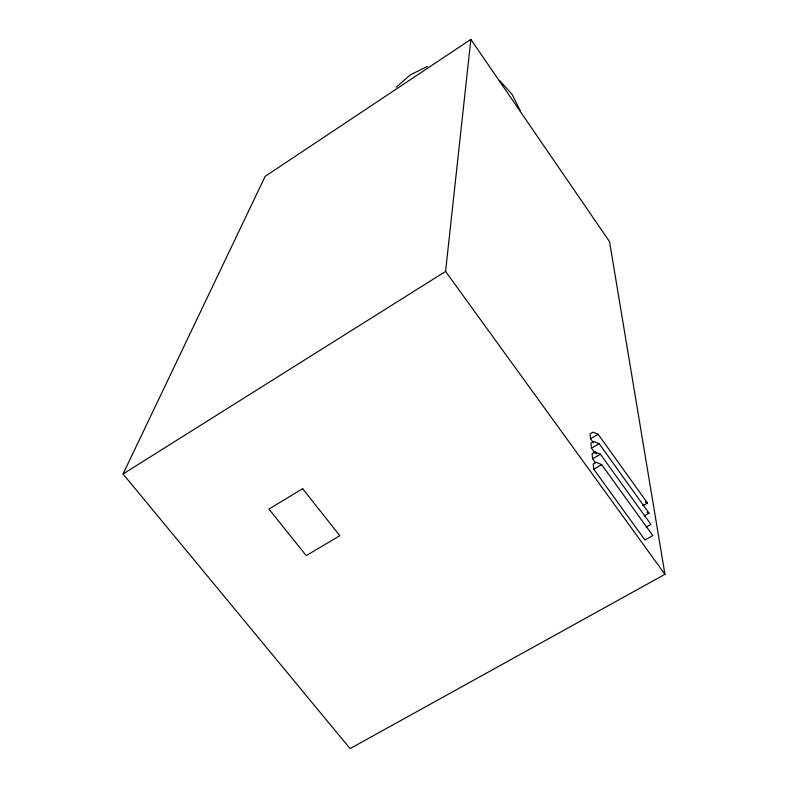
<?xml version="1.0" encoding="UTF-8"?>
<svg xmlns="http://www.w3.org/2000/svg" width="788" height="788" viewBox="0 0 788 788"><rect width="100%" height="100%" fill="white"/><g stroke="black" fill="none" stroke-linecap="round" stroke-linejoin="round"><path stroke-width="1.18" d="M664.944 574.324L445.584 271.436L470.869 39.4L265.123 176.394L123.056 473.992L350.079 748.6L664.944 574.324L609.528 241.621L470.869 39.4M396.236 87.222L410.302 74.88L427.362 66.497M123.056 473.992L445.584 271.436M593.403 442.689L590.537 438.709L598.151 434.257L647.45 503.049L642.722 505.729M595.009 453.139L591.443 448.195L599.156 443.703L649.036 513.185L644.249 515.884M646.101 527.182L650.947 524.453L600.436 454.243L595.058 451.967L592.123 453.671L592.635 458.774L595.482 462.723M592.635 458.774L600.436 454.243M593.758 469.215L601.668 464.644L652.799 535.584L644.939 539.997L593.758 469.215L593.226 463.984L596.211 462.26L601.668 464.644M598.151 434.257L592.921 432.188L590.054 433.863L590.537 438.709M599.156 443.703L593.847 441.536L590.951 443.23L591.443 448.195M645.254 502.035L647.45 503.049M647.175 512.308L649.036 513.185M499.405 80.317L512.013 94.314L520.395 110.921M595.058 451.967L596.496 453.957M302.641 488.678L268.944 509.068L306.227 555.619L339.805 535.722L302.641 488.678"/></g></svg>
